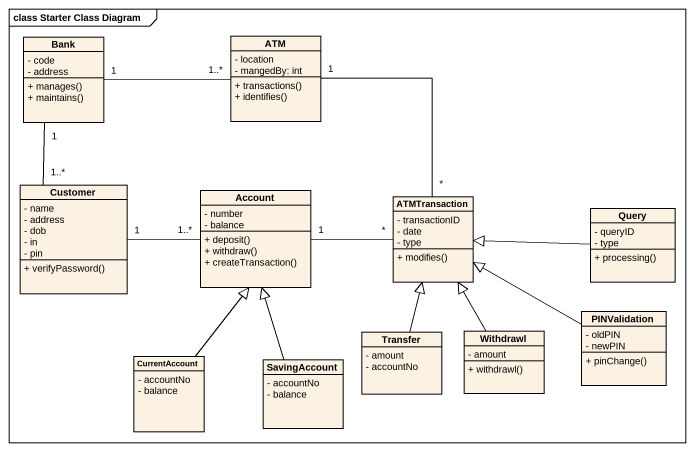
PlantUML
@startuml
mainframe class Starter Class Diagram
hide circle
hide empty members
skinparam classAttributeIconSize 0
class Bank {
  - code
  - address
  + manages()
  + maintains()
}
class ATM {
  - location
  - mangedBy: int
  + transactions()
  + identifies()
}
class Customer {
  - name
  - address
  - dob
  - in
  - pin
  + verifyPassword()
}
class Account {
  - number
  - balance
  + deposit()
  + withdraw()
  + createTransaction()
}
class ATMTransaction {
  - transactionID
  - date
  - type
  + modifies()
}
class Query {
  - queryID
  - type
  + processing()
}
class PINValidation {
  - oldPIN
  - newPIN
  + pinChange()
}
class CurrentAccount {
  - accountNo
  - balance
}
class SavingAccount {
  - accountNo
  - balance
}
class Transfer {
  - amount
  - accountNo
}
class Withdrawl {
  - amount
  + withdrawl()
}
Bank "1" -right- "1..*" ATM
ATM "1" -- "*" ATMTransaction
Customer "1..*" -up- "1" Bank
Customer "1" -right- "1..*" Account
Account "1" -right- "*" ATMTransaction
Query -left-|> ATMTransaction
PINValidation -left-|> ATMTransaction
CurrentAccount -up-|> Account
SavingAccount -up-|> Account
Transfer -up-|> ATMTransaction
Withdrawl -up-|> ATMTransaction
@enduml
